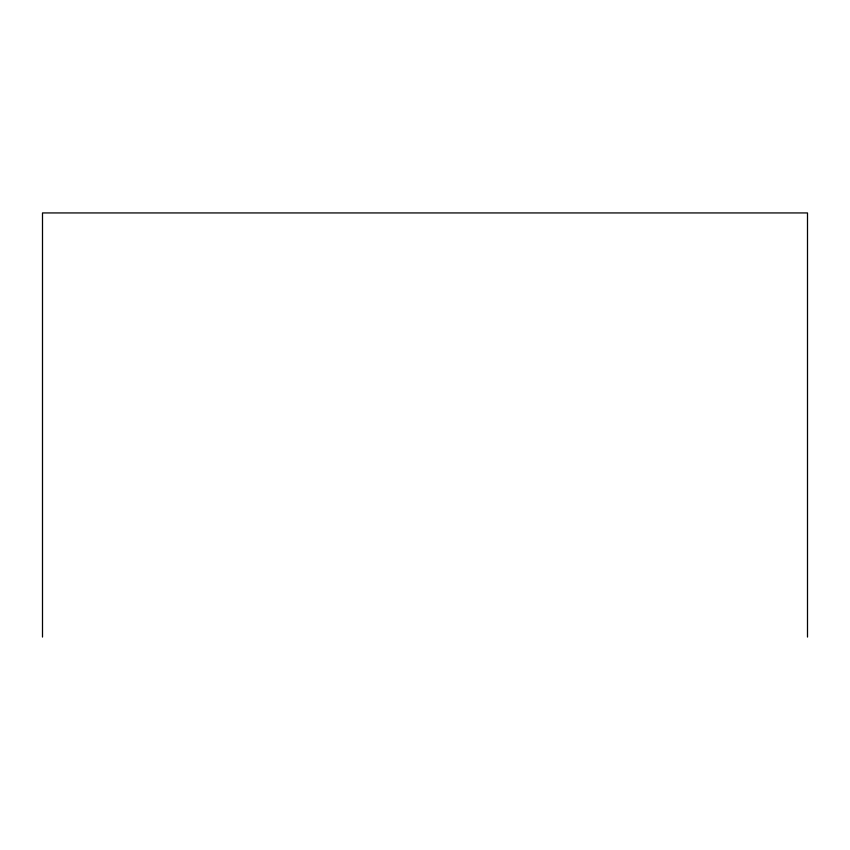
<?xml version="1.0" encoding="UTF-8"?>
<svg xmlns="http://www.w3.org/2000/svg" width="850" height="850" viewBox="0 0 850 850"><rect width="100%" height="100%" fill="white"/><g stroke="black" fill="none" stroke-linecap="round" stroke-linejoin="round"><path stroke-width="1.27" d="M807.5 637.064L807.5 212.936L42.5 212.936L42.5 637.064"/></g></svg>
